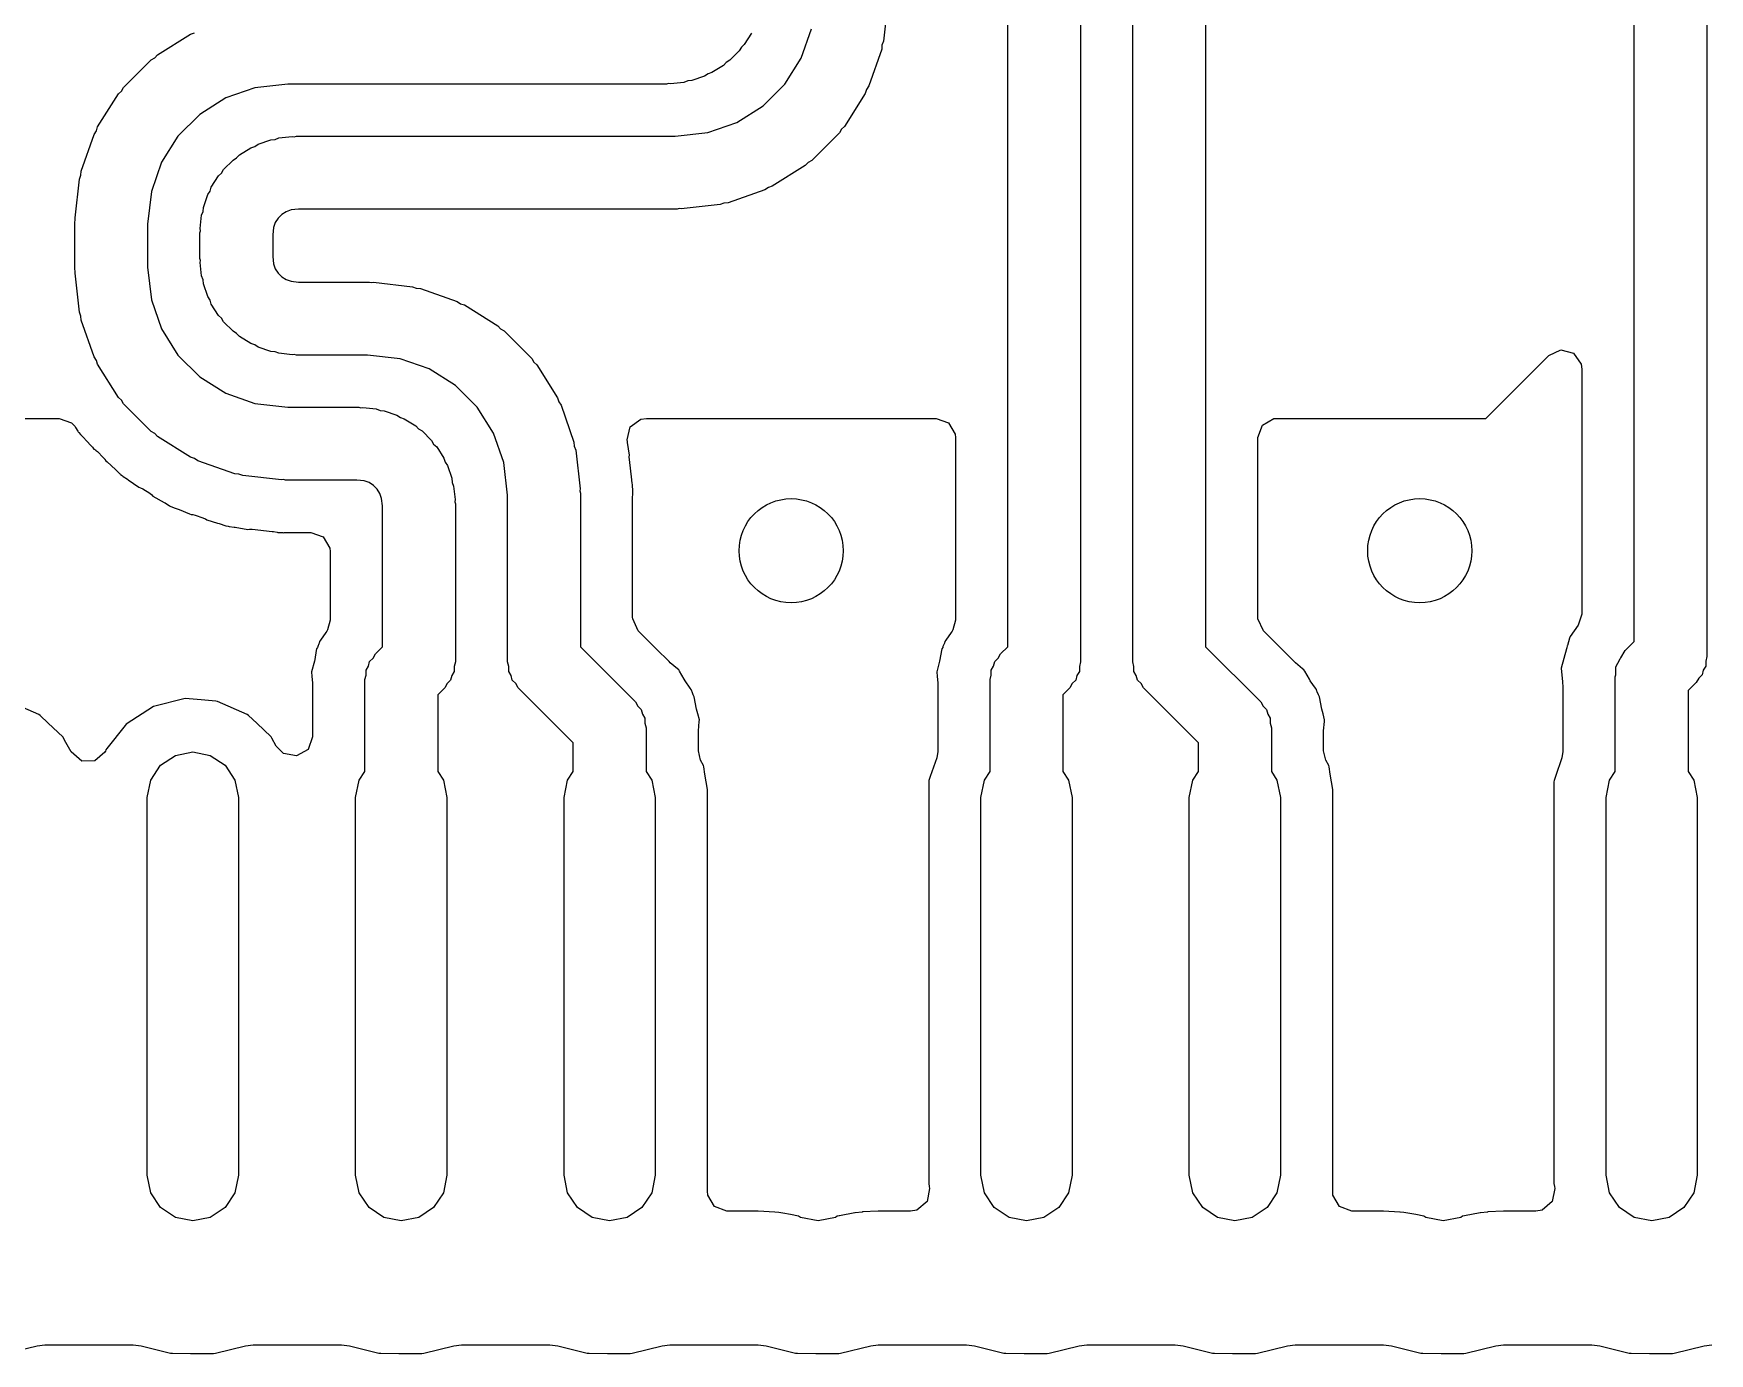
# Model space of a CAD drawing. Extents: x 2.37 to 5.13, y -5.38 to -2.62.
# Drawn here: x 4.6405 to 4.8938, y -3.9413 to -3.7418 of the extents above; entities that cross this region are included whole.
import ezdxf

# ---------------------------------------------------------------- set-up
doc = ezdxf.new("R2010")
doc.units = 0
doc.header["$MEASUREMENT"] = 0
doc.layers.add('BLACK', color=7, linetype='CONTINUOUS')

msp = doc.modelspace()

# ---------------------------------------------------------------- linework, layer by layer
at = {"layer": 'BLACK', "linetype": 'CONTINUOUS'}
for p, q in [((4.8934, -3.24125), (4.8934, -3.836)), ((4.88238, -3.83371), (4.88238, -3.24354)), ((4.78772, -3.83453), (4.78772, -3.50149)), ((4.79874, -3.5018), (4.79874, -3.83681)), ((4.80661, -3.83681), (4.80661, -3.50286)), ((4.81764, -3.5035), (4.81764, -3.83453)), ((4.76961, -3.73713), (4.76895, -3.743)), ((4.65923, -3.74506), (4.66423, -3.74192)), ((4.66423, -3.74192), (4.66483, -3.74174)), ((4.74901, -3.74177), (4.74792, -3.74349)), ((4.75653, -3.74555), (4.75807, -3.74115)), ((4.76895, -3.743), (4.76872, -3.74358)), ((4.6541, -3.75), (4.65827, -3.74583)), ((4.65827, -3.74583), (4.65881, -3.74552)), ((4.65881, -3.74552), (4.65923, -3.74506)), ((4.74572, -3.74589), (4.74518, -3.74621)), ((4.74715, -3.74446), (4.74572, -3.74589)), ((4.74747, -3.74392), (4.74715, -3.74446)), ((4.74792, -3.74349), (4.74747, -3.74392)), ((4.75405, -3.74949), (4.75653, -3.74555)), ((4.76868, -3.7442), (4.76673, -3.74977)), ((4.76872, -3.74358), (4.76868, -3.7442)), ((4.74192, -3.74828), (4.74, -3.74895)), ((4.74244, -3.74793), (4.74192, -3.74828)), ((4.74303, -3.74774), (4.74244, -3.74793)), ((4.74475, -3.74666), (4.74303, -3.74774)), ((4.74518, -3.74621), (4.74475, -3.74666)), ((4.65019, -3.75596), (4.65333, -3.75097)), ((4.65333, -3.75097), (4.65378, -3.75054)), ((4.65378, -3.75054), (4.6541, -3.75)), ((4.67397, -3.75004), (4.66957, -3.75158)), ((4.67891, -3.74949), (4.67397, -3.75004)), ((4.73616, -3.74949), (4.67891, -3.74949)), ((4.73647, -3.74941), (4.73616, -3.74949)), ((4.73678, -3.74945), (4.73647, -3.74941)), ((4.7388, -3.74923), (4.73678, -3.74945)), ((4.73938, -3.749), (4.7388, -3.74923)), ((4.74, -3.74895), (4.73938, -3.749)), ((4.75075, -3.75279), (4.75405, -3.74949)), ((4.76619, -3.75089), (4.76305, -3.75588)), ((4.76638, -3.75029), (4.76619, -3.75089)), ((4.76673, -3.74977), (4.76638, -3.75029)), ((4.66957, -3.75158), (4.66562, -3.75406)), ((4.74681, -3.75527), (4.75075, -3.75279)), ((4.65, -3.75656), (4.65019, -3.75596)), ((4.66562, -3.75406), (4.66233, -3.75736)), ((4.74241, -3.75681), (4.74681, -3.75527)), ((4.76305, -3.75588), (4.76259, -3.75631)), ((4.6477, -3.76265), (4.64965, -3.75708)), ((4.64965, -3.75708), (4.65, -3.75656)), ((4.66233, -3.75736), (4.65985, -3.7613)), ((4.67394, -3.75892), (4.67446, -3.75857)), ((4.67446, -3.75857), (4.67638, -3.7579)), ((4.67638, -3.7579), (4.677, -3.75785)), ((4.677, -3.75785), (4.67758, -3.75762)), ((4.67758, -3.75762), (4.6796, -3.7574)), ((4.6796, -3.7574), (4.67991, -3.75744)), ((4.67991, -3.75744), (4.68022, -3.75736)), ((4.68022, -3.75736), (4.73747, -3.75736)), ((4.73747, -3.75736), (4.74241, -3.75681)), ((4.76228, -3.75685), (4.75811, -3.76102)), ((4.76259, -3.75631), (4.76228, -3.75685)), ((4.66922, -3.76239), (4.67066, -3.76096)), ((4.67066, -3.76096), (4.6712, -3.76064)), ((4.6712, -3.76064), (4.67163, -3.76019)), ((4.67163, -3.76019), (4.67335, -3.75911)), ((4.67335, -3.75911), (4.67394, -3.75892)), ((4.75811, -3.76102), (4.75757, -3.76133)), ((4.64743, -3.76385), (4.64765, -3.76327)), ((4.64765, -3.76327), (4.6477, -3.76265)), ((4.65985, -3.7613), (4.65831, -3.7657)), ((4.66737, -3.76508), (4.66845, -3.76336)), ((4.66845, -3.76336), (4.66891, -3.76293)), ((4.66891, -3.76293), (4.66922, -3.76239)), ((4.75714, -3.76179), (4.75215, -3.76493)), ((4.75757, -3.76133), (4.75714, -3.76179)), ((4.64677, -3.76972), (4.64743, -3.76385)), ((4.65831, -3.7657), (4.65775, -3.77064)), ((4.66617, -3.76811), (4.66684, -3.76619)), ((4.66684, -3.76619), (4.66719, -3.76568)), ((4.66719, -3.76568), (4.66737, -3.76508)), ((4.75103, -3.76547), (4.74546, -3.76742)), ((4.75155, -3.76511), (4.75103, -3.76547)), ((4.75215, -3.76493), (4.75155, -3.76511)), ((4.66589, -3.76931), (4.66612, -3.76873)), ((4.66612, -3.76873), (4.66617, -3.76811)), ((4.67868, -3.76877), (4.67802, -3.76919)), ((4.67943, -3.76851), (4.67868, -3.76877)), ((4.68053, -3.76839), (4.67943, -3.76851)), ((4.73778, -3.76839), (4.68053, -3.76839)), ((4.73808, -3.7683), (4.73778, -3.76839)), ((4.7384, -3.76835), (4.73808, -3.7683)), ((4.74426, -3.76769), (4.7384, -3.76835)), ((4.74484, -3.76746), (4.74426, -3.76769)), ((4.74546, -3.76742), (4.74484, -3.76746)), ((4.64673, -3.77033), (4.64681, -3.77003)), ((4.64673, -3.77746), (4.64673, -3.77033)), ((4.64681, -3.77003), (4.64677, -3.76972)), ((4.65775, -3.77064), (4.65775, -3.77715)), ((4.66566, -3.77133), (4.66589, -3.76931)), ((4.66571, -3.77164), (4.66566, -3.77133)), ((4.67678, -3.77116), (4.67665, -3.77226)), ((4.67704, -3.77042), (4.67678, -3.77116)), ((4.67746, -3.76975), (4.67704, -3.77042)), ((4.67802, -3.76919), (4.67746, -3.76975)), ((4.66563, -3.77195), (4.66571, -3.77164)), ((4.66563, -3.77585), (4.66563, -3.77195)), ((4.67665, -3.77226), (4.67665, -3.77554)), ((4.66571, -3.77615), (4.66563, -3.77585)), ((4.66566, -3.77646), (4.66571, -3.77615)), ((4.67665, -3.77554), (4.67678, -3.77663)), ((4.64681, -3.77777), (4.64673, -3.77746)), ((4.64677, -3.77808), (4.64681, -3.77777)), ((4.64743, -3.78394), (4.64677, -3.77808)), ((4.65775, -3.77715), (4.65831, -3.78209)), ((4.66589, -3.77848), (4.66566, -3.77646)), ((4.66612, -3.77906), (4.66589, -3.77848)), ((4.67678, -3.77663), (4.67704, -3.77738)), ((4.67704, -3.77738), (4.67746, -3.77805)), ((4.67746, -3.77805), (4.67802, -3.7786)), ((4.67802, -3.7786), (4.67868, -3.77903)), ((4.66617, -3.77969), (4.66612, -3.77906)), ((4.66684, -3.7816), (4.66617, -3.77969)), ((4.67868, -3.77903), (4.67943, -3.77929)), ((4.67943, -3.77929), (4.68053, -3.77941)), ((4.68053, -3.77941), (4.69128, -3.77941)), ((4.69128, -3.77941), (4.69159, -3.77949)), ((4.69159, -3.77949), (4.6919, -3.77944)), ((4.6919, -3.77944), (4.69776, -3.7801)), ((4.69776, -3.7801), (4.69834, -3.78033)), ((4.69834, -3.78033), (4.69897, -3.78038)), ((4.69897, -3.78038), (4.70454, -3.78233)), ((4.64765, -3.78453), (4.64743, -3.78394)), ((4.65831, -3.78209), (4.65985, -3.78649)), ((4.66719, -3.78212), (4.66684, -3.7816)), ((4.66737, -3.78272), (4.66719, -3.78212)), ((4.66845, -3.78444), (4.66737, -3.78272)), ((4.70454, -3.78233), (4.70505, -3.78268)), ((4.70505, -3.78268), (4.70565, -3.78286)), ((4.70565, -3.78286), (4.71065, -3.786)), ((4.6477, -3.78515), (4.64765, -3.78453)), ((4.64965, -3.79072), (4.6477, -3.78515)), ((4.65985, -3.78649), (4.66233, -3.79044)), ((4.66891, -3.78486), (4.66845, -3.78444)), ((4.66922, -3.7854), (4.66891, -3.78486)), ((4.67066, -3.78684), (4.66922, -3.7854)), ((4.71065, -3.786), (4.71107, -3.78646)), ((4.71107, -3.78646), (4.71161, -3.78677)), ((4.6712, -3.78715), (4.67066, -3.78684)), ((4.67163, -3.78761), (4.6712, -3.78715)), ((4.67335, -3.78869), (4.67163, -3.78761)), ((4.67394, -3.78887), (4.67335, -3.78869)), ((4.67446, -3.78922), (4.67394, -3.78887)), ((4.71161, -3.78677), (4.71579, -3.79095)), ((4.65, -3.79123), (4.64965, -3.79072)), ((4.65019, -3.79183), (4.65, -3.79123)), ((4.66233, -3.79044), (4.66562, -3.79373)), ((4.67638, -3.7899), (4.67446, -3.78922)), ((4.677, -3.78994), (4.67638, -3.7899)), ((4.67758, -3.79017), (4.677, -3.78994)), ((4.6796, -3.7904), (4.67758, -3.79017)), ((4.67991, -3.79035), (4.6796, -3.7904)), ((4.68022, -3.79043), (4.67991, -3.79035)), ((4.69097, -3.79043), (4.68022, -3.79043)), ((4.69591, -3.79099), (4.69097, -3.79043)), ((4.70031, -3.79253), (4.69591, -3.79099)), ((4.71579, -3.79095), (4.7161, -3.79149)), ((4.7161, -3.79149), (4.71655, -3.79191)), ((4.86, -3.8), (4.86951, -3.79049)), ((4.86951, -3.79049), (4.87132, -3.78965)), ((4.87132, -3.78965), (4.87324, -3.79016)), ((4.87324, -3.79016), (4.87439, -3.79179)), ((4.65333, -3.79683), (4.65019, -3.79183)), ((4.66562, -3.79373), (4.66957, -3.79621)), ((4.70426, -3.79501), (4.70031, -3.79253)), ((4.71655, -3.79191), (4.71969, -3.79691)), ((4.87439, -3.79179), (4.87449, -3.79255)), ((4.87449, -3.79255), (4.87449, -3.82959)), ((4.66957, -3.79621), (4.67397, -3.79775)), ((4.70755, -3.7983), (4.70426, -3.79501)), ((4.65378, -3.79725), (4.65333, -3.79683)), ((4.6541, -3.79779), (4.65378, -3.79725)), ((4.65827, -3.80197), (4.6541, -3.79779)), ((4.67397, -3.79775), (4.67891, -3.79831)), ((4.67891, -3.79831), (4.68966, -3.79831)), ((4.68966, -3.79831), (4.68997, -3.79839)), ((4.68997, -3.79839), (4.69028, -3.79834)), ((4.69028, -3.79834), (4.6923, -3.79857)), ((4.6923, -3.79857), (4.69288, -3.7988)), ((4.69288, -3.7988), (4.6935, -3.79884)), ((4.6935, -3.79884), (4.69542, -3.79952)), ((4.71003, -3.80225), (4.70755, -3.7983)), ((4.71969, -3.79691), (4.71988, -3.79751)), ((4.71988, -3.79751), (4.72023, -3.79802)), ((4.72023, -3.79802), (4.72218, -3.80359)), ((4.60623, -3.8), (4.64439, -3.8)), ((4.64439, -3.8), (4.64626, -3.80068)), ((4.64626, -3.80068), (4.64677, -3.80124)), ((4.64677, -3.80124), (4.64678, -3.80125)), ((4.64678, -3.80125), (4.64686, -3.80137)), ((4.64686, -3.80137), (4.6472, -3.80191)), ((4.69542, -3.79952), (4.69594, -3.79987)), ((4.69594, -3.79987), (4.69653, -3.80005)), ((4.69653, -3.80005), (4.69826, -3.80113)), ((4.69826, -3.80113), (4.69868, -3.80159)), ((4.69868, -3.80159), (4.69922, -3.8019)), ((4.73022, -3.80324), (4.73069, -3.8013)), ((4.73069, -3.8013), (4.73229, -3.80012)), ((4.73229, -3.80012), (4.73312, -3.8)), ((4.73312, -3.8), (4.77691, -3.8)), ((4.77691, -3.8), (4.77878, -3.80068)), ((4.77878, -3.80068), (4.77978, -3.80241)), ((4.82553, -3.80291), (4.82621, -3.80104)), ((4.82621, -3.80104), (4.82794, -3.80004)), ((4.82794, -3.80004), (4.82844, -3.8)), ((4.82844, -3.8), (4.86, -3.8)), ((4.6472, -3.80191), (4.6472, -3.80191)), ((4.6472, -3.80191), (4.64727, -3.80202)), ((4.64727, -3.80202), (4.64735, -3.80211)), ((4.64735, -3.80211), (4.64735, -3.80211)), ((4.64735, -3.80211), (4.64737, -3.80213)), ((4.64737, -3.80213), (4.6476, -3.80242)), ((4.6476, -3.80242), (4.64768, -3.80255)), ((4.64768, -3.80255), (4.64823, -3.80309)), ((4.64823, -3.80309), (4.64833, -3.80319)), ((4.64833, -3.80319), (4.64939, -3.80437)), ((4.65881, -3.80228), (4.65827, -3.80197)), ((4.65923, -3.80274), (4.65881, -3.80228)), ((4.66423, -3.80588), (4.65923, -3.80274)), ((4.69922, -3.8019), (4.70066, -3.80334)), ((4.70066, -3.80334), (4.70097, -3.80388)), ((4.70097, -3.80388), (4.70143, -3.8043)), ((4.71157, -3.80665), (4.71003, -3.80225)), ((4.72218, -3.80359), (4.72223, -3.80421)), ((4.72223, -3.80421), (4.72245, -3.8048)), ((4.73025, -3.80351), (4.73022, -3.80324)), ((4.73027, -3.80365), (4.73025, -3.80351)), ((4.73059, -3.80558), (4.73027, -3.80365)), ((4.77978, -3.80241), (4.77982, -3.80291)), ((4.77982, -3.80291), (4.77982, -3.83049)), ((4.82553, -3.83005), (4.82553, -3.80291)), ((4.64939, -3.80437), (4.64964, -3.80464)), ((4.64964, -3.80464), (4.64986, -3.80476)), ((4.64986, -3.80476), (4.64989, -3.80478)), ((4.64989, -3.80478), (4.65016, -3.80502)), ((4.65016, -3.80502), (4.65104, -3.8059)), ((4.65104, -3.8059), (4.65128, -3.80618)), ((4.65128, -3.80618), (4.6513, -3.8062)), ((4.6513, -3.8062), (4.65142, -3.80642)), ((4.65142, -3.80642), (4.65161, -3.80659)), ((4.65161, -3.80659), (4.65161, -3.80659)), ((4.65161, -3.80659), (4.65287, -3.80774)), ((4.66483, -3.80606), (4.66423, -3.80588)), ((4.66534, -3.80641), (4.66483, -3.80606)), ((4.67091, -3.80836), (4.66534, -3.80641)), ((4.70143, -3.8043), (4.70251, -3.80602)), ((4.70251, -3.80602), (4.70269, -3.80662)), ((4.70269, -3.80662), (4.70304, -3.80714)), ((4.71213, -3.81159), (4.71157, -3.80665)), ((4.72245, -3.8048), (4.72311, -3.81066)), ((4.73054, -3.80583), (4.73059, -3.80558)), ((4.73054, -3.80586), (4.73054, -3.80583)), ((4.73056, -3.80622), (4.73054, -3.80586)), ((4.7309, -3.80927), (4.73056, -3.80622)), ((4.65287, -3.80774), (4.65298, -3.80784)), ((4.65298, -3.80784), (4.65352, -3.80838)), ((4.65352, -3.80838), (4.65362, -3.80845)), ((4.65362, -3.80845), (4.65362, -3.80845)), ((4.65362, -3.80845), (4.65364, -3.80847)), ((4.65364, -3.80847), (4.65393, -3.80869)), ((4.65393, -3.80869), (4.65404, -3.8088)), ((4.65404, -3.8088), (4.65469, -3.8092)), ((4.65469, -3.8092), (4.65481, -3.80928)), ((4.65481, -3.80928), (4.65641, -3.81041)), ((4.67154, -3.80841), (4.67091, -3.80836)), ((4.67212, -3.80864), (4.67154, -3.80841)), ((4.67798, -3.8093), (4.67212, -3.80864)), ((4.67829, -3.80925), (4.67798, -3.8093)), ((4.6786, -3.80933), (4.67829, -3.80925)), ((4.68936, -3.80933), (4.6786, -3.80933)), ((4.69045, -3.80945), (4.68936, -3.80933)), ((4.70304, -3.80714), (4.70372, -3.80905)), ((4.70372, -3.80905), (4.70376, -3.80968)), ((4.73093, -3.80945), (4.7309, -3.80927)), ((4.65641, -3.81041), (4.65666, -3.81047)), ((4.65666, -3.81047), (4.65668, -3.81048)), ((4.65668, -3.81048), (4.657, -3.81066)), ((4.657, -3.81066), (4.65806, -3.81132)), ((4.65806, -3.81132), (4.65836, -3.81153)), ((4.65836, -3.81153), (4.65838, -3.81155)), ((4.65838, -3.81155), (4.65854, -3.81174)), ((4.65854, -3.81174), (4.66025, -3.8127)), ((4.6912, -3.80971), (4.69045, -3.80945)), ((4.69186, -3.81014), (4.6912, -3.80971)), ((4.69242, -3.81069), (4.69186, -3.81014)), ((4.69284, -3.81136), (4.69242, -3.81069)), ((4.6931, -3.81211), (4.69284, -3.81136)), ((4.70376, -3.80968), (4.70399, -3.81026)), ((4.70399, -3.81026), (4.70422, -3.81228)), ((4.71213, -3.83681), (4.71213, -3.81159)), ((4.72311, -3.81066), (4.72307, -3.81097)), ((4.72307, -3.81097), (4.72315, -3.81128)), ((4.72315, -3.81128), (4.72315, -3.83453)), ((4.73097, -3.80967), (4.73093, -3.80945)), ((4.73104, -3.81011), (4.73097, -3.80967)), ((4.73104, -3.81036), (4.73104, -3.81011)), ((4.73106, -3.81069), (4.73104, -3.81036)), ((4.73104, -3.81179), (4.73105, -3.81161)), ((4.73104, -3.83005), (4.73104, -3.81179)), ((4.73105, -3.81161), (4.73108, -3.81107)), ((4.73109, -3.81094), (4.73106, -3.81069)), ((4.73108, -3.81107), (4.73109, -3.81094)), ((4.73108, -3.81107), (4.73108, -3.81107)), ((4.66025, -3.8127), (4.66038, -3.81278)), ((4.66038, -3.81278), (4.66092, -3.81312)), ((4.66092, -3.81312), (4.66092, -3.81312)), ((4.66092, -3.81312), (4.66102, -3.81318)), ((4.66102, -3.81318), (4.66117, -3.81324)), ((4.66117, -3.81324), (4.66149, -3.8134)), ((4.66149, -3.8134), (4.66152, -3.81341)), ((4.66152, -3.81341), (4.66152, -3.81341)), ((4.66152, -3.81341), (4.66163, -3.81347)), ((4.66163, -3.81347), (4.66175, -3.81352)), ((4.66175, -3.81352), (4.66175, -3.81352)), ((4.66175, -3.81352), (4.66235, -3.81373)), ((4.66235, -3.81373), (4.66249, -3.81378)), ((4.66249, -3.81378), (4.66406, -3.81442)), ((4.69323, -3.8132), (4.6931, -3.81211)), ((4.69323, -3.83453), (4.69323, -3.8132)), ((4.70422, -3.81228), (4.70417, -3.81259)), ((4.70417, -3.81259), (4.70425, -3.81289)), ((4.70425, -3.81289), (4.70425, -3.83681)), ((4.66406, -3.81442), (4.6643, -3.81452)), ((4.6643, -3.81452), (4.66456, -3.81453)), ((4.66456, -3.81453), (4.66458, -3.81453)), ((4.66458, -3.81453), (4.66493, -3.81463)), ((4.66493, -3.81463), (4.66611, -3.81504)), ((4.66611, -3.81504), (4.66645, -3.81518)), ((4.66645, -3.81518), (4.66647, -3.8152)), ((4.66647, -3.8152), (4.66668, -3.81535)), ((4.66668, -3.81535), (4.66829, -3.81582)), ((4.66829, -3.81582), (4.66855, -3.8159)), ((4.66855, -3.8159), (4.66869, -3.81595)), ((4.66869, -3.81595), (4.66941, -3.8162)), ((4.66941, -3.8162), (4.66957, -3.81622)), ((4.66957, -3.81622), (4.66992, -3.8163)), ((4.66992, -3.8163), (4.67007, -3.81635)), ((4.67007, -3.81635), (4.67083, -3.81643)), ((4.67083, -3.81643), (4.67097, -3.81645)), ((4.67097, -3.81645), (4.6729, -3.81677)), ((4.6729, -3.81677), (4.67315, -3.81672)), ((4.67315, -3.81672), (4.67318, -3.81672)), ((4.67318, -3.81672), (4.67354, -3.81674)), ((4.67354, -3.81674), (4.67659, -3.81708)), ((4.67659, -3.81708), (4.67677, -3.81711)), ((4.67677, -3.81711), (4.6773, -3.8172)), ((4.6773, -3.8172), (4.6773, -3.8172)), ((4.6773, -3.8172), (4.67743, -3.81722)), ((4.67743, -3.81722), (4.67768, -3.81722)), ((4.67768, -3.81722), (4.67801, -3.81724)), ((4.67801, -3.81724), (4.67814, -3.81726)), ((4.67814, -3.81726), (4.67814, -3.81726)), ((4.67814, -3.81726), (4.67826, -3.81727)), ((4.67826, -3.81727), (4.67839, -3.81726)), ((4.67839, -3.81726), (4.67893, -3.81723)), ((4.67839, -3.81726), (4.67839, -3.81726)), ((4.67893, -3.81723), (4.67911, -3.81722)), ((4.67911, -3.81722), (4.68242, -3.81722)), ((4.68242, -3.81722), (4.68429, -3.81791)), ((4.68429, -3.81791), (4.68529, -3.81963)), ((4.68529, -3.81963), (4.68533, -3.82014)), ((4.68533, -3.82014), (4.68533, -3.83049)), ((4.87449, -3.82959), (4.87396, -3.83126)), ((4.68494, -3.83194), (4.68482, -3.83216)), ((4.68533, -3.83049), (4.68494, -3.83194)), ((4.73105, -3.83031), (4.73104, -3.83005)), ((4.7319, -3.83211), (4.73105, -3.83031)), ((4.73461, -3.83482), (4.7319, -3.83211)), ((4.77943, -3.83194), (4.77931, -3.83216)), ((4.77982, -3.83049), (4.77943, -3.83194)), ((4.82554, -3.83031), (4.82553, -3.83005)), ((4.82638, -3.83211), (4.82554, -3.83031)), ((4.82909, -3.83482), (4.82638, -3.83211)), ((4.87396, -3.83126), (4.87275, -3.83298)), ((4.68341, -3.8346), (4.68328, -3.83482)), ((4.68345, -3.83449), (4.68341, -3.8346)), ((4.68362, -3.83408), (4.68345, -3.83449)), ((4.68367, -3.83397), (4.68362, -3.83408)), ((4.68374, -3.83372), (4.68367, -3.83397)), ((4.68388, -3.83352), (4.68374, -3.83372)), ((4.68468, -3.83237), (4.68388, -3.83352)), ((4.68388, -3.83352), (4.68388, -3.83352)), ((4.68482, -3.83216), (4.68468, -3.83237)), ((4.69218, -3.83558), (4.69323, -3.83453)), ((4.72315, -3.83453), (4.73147, -3.84285)), ((4.7779, -3.8346), (4.77777, -3.83482)), ((4.77794, -3.83449), (4.7779, -3.8346)), ((4.77811, -3.83408), (4.77794, -3.83449)), ((4.77816, -3.83397), (4.77811, -3.83408)), ((4.77823, -3.83372), (4.77816, -3.83397)), ((4.77837, -3.83352), (4.77823, -3.83372)), ((4.77917, -3.83237), (4.77837, -3.83352)), ((4.77837, -3.83352), (4.77837, -3.83352)), ((4.77931, -3.83216), (4.77917, -3.83237)), ((4.78666, -3.83558), (4.78772, -3.83453)), ((4.81764, -3.83453), (4.82596, -3.84285)), ((4.87221, -3.83465), (4.8722, -3.83468)), ((4.87226, -3.83439), (4.87221, -3.83465)), ((4.8723, -3.83433), (4.87226, -3.83439)), ((4.87231, -3.83431), (4.8723, -3.83431)), ((4.8723, -3.83431), (4.8723, -3.83433)), ((4.87261, -3.83319), (4.87231, -3.83431)), ((4.87275, -3.83298), (4.87261, -3.83319)), ((4.87275, -3.83298), (4.87275, -3.83298)), ((4.88105, -3.83505), (4.88238, -3.83371)), ((4.68294, -3.8367), (4.68251, -3.83829)), ((4.683, -3.83645), (4.68294, -3.8367)), ((4.68324, -3.83507), (4.683, -3.83645)), ((4.68328, -3.83482), (4.68324, -3.83507)), ((4.69111, -3.83742), (4.6913, -3.83672)), ((4.6913, -3.83672), (4.69181, -3.83621)), ((4.69181, -3.83621), (4.69218, -3.83558)), ((4.70425, -3.83681), (4.70406, -3.83751)), ((4.71231, -3.83751), (4.71213, -3.83681)), ((4.73655, -3.83676), (4.73461, -3.83482)), ((4.73673, -3.83693), (4.73655, -3.83676)), ((4.7378, -3.83783), (4.73673, -3.83693)), ((4.77743, -3.8367), (4.777, -3.83829)), ((4.77748, -3.83645), (4.77743, -3.8367)), ((4.77773, -3.83507), (4.77748, -3.83645)), ((4.77777, -3.83482), (4.77773, -3.83507)), ((4.7856, -3.83742), (4.78579, -3.83672)), ((4.78579, -3.83672), (4.7863, -3.83621)), ((4.7863, -3.83621), (4.78666, -3.83558)), ((4.79874, -3.83681), (4.79855, -3.83751)), ((4.8068, -3.83751), (4.80661, -3.83681)), ((4.83103, -3.83676), (4.82909, -3.83482)), ((4.83122, -3.83693), (4.83103, -3.83676)), ((4.83229, -3.83783), (4.83122, -3.83693)), ((4.87218, -3.8348), (4.87138, -3.83776)), ((4.8722, -3.83468), (4.87218, -3.8348)), ((4.87962, -3.83752), (4.88023, -3.83645)), ((4.88023, -3.83645), (4.88028, -3.83629)), ((4.88028, -3.83629), (4.88039, -3.83618)), ((4.88039, -3.83618), (4.88105, -3.83505)), ((4.8934, -3.836), (4.89321, -3.8367)), ((4.89321, -3.8367), (4.89321, -3.83742)), ((4.68251, -3.83829), (4.68257, -3.83898)), ((4.68257, -3.83898), (4.68266, -3.83994)), ((4.69056, -3.83948), (4.69075, -3.83878)), ((4.69056, -3.85337), (4.69056, -3.83948)), ((4.69075, -3.83805), (4.69111, -3.83742)), ((4.69075, -3.83878), (4.69075, -3.83805)), ((4.70351, -3.83957), (4.703, -3.84008)), ((4.7037, -3.83887), (4.70351, -3.83957)), ((4.70406, -3.83824), (4.7037, -3.83887)), ((4.70406, -3.83751), (4.70406, -3.83824)), ((4.71231, -3.83824), (4.71231, -3.83751)), ((4.71268, -3.83887), (4.71231, -3.83824)), ((4.71286, -3.83957), (4.71268, -3.83887)), ((4.71338, -3.84008), (4.71286, -3.83957)), ((4.738, -3.83799), (4.7378, -3.83783)), ((4.7378, -3.83783), (4.7378, -3.83783)), ((4.73813, -3.83821), (4.738, -3.83799)), ((4.73882, -3.83942), (4.73813, -3.83821)), ((4.73813, -3.83821), (4.73813, -3.83821)), ((4.73896, -3.83964), (4.73882, -3.83942)), ((4.73976, -3.84078), (4.73896, -3.83964)), ((4.777, -3.83829), (4.77706, -3.83898)), ((4.77706, -3.83898), (4.77715, -3.83994)), ((4.78505, -3.83948), (4.78524, -3.83878)), ((4.78505, -3.85337), (4.78505, -3.83948)), ((4.78524, -3.83805), (4.7856, -3.83742)), ((4.78524, -3.83878), (4.78524, -3.83805)), ((4.798, -3.83957), (4.79749, -3.84008)), ((4.79819, -3.83887), (4.798, -3.83957)), ((4.79855, -3.83824), (4.79819, -3.83887)), ((4.79855, -3.83751), (4.79855, -3.83824)), ((4.8068, -3.83824), (4.8068, -3.83751)), ((4.80716, -3.83887), (4.8068, -3.83824)), ((4.80735, -3.83957), (4.80716, -3.83887)), ((4.80787, -3.84008), (4.80735, -3.83957)), ((4.83249, -3.83799), (4.83229, -3.83783)), ((4.83229, -3.83783), (4.83229, -3.83783)), ((4.83261, -3.83821), (4.83249, -3.83799)), ((4.83331, -3.83942), (4.83261, -3.83821)), ((4.83261, -3.83821), (4.83261, -3.83821)), ((4.83345, -3.83964), (4.83331, -3.83942)), ((4.83425, -3.84078), (4.83345, -3.83964)), ((4.87138, -3.83776), (4.87157, -3.83983)), ((4.87954, -3.83905), (4.87962, -3.83875)), ((4.87954, -3.85337), (4.87954, -3.83905)), ((4.87962, -3.83875), (4.87962, -3.83752)), ((4.89215, -3.83927), (4.89179, -3.8399)), ((4.89266, -3.83875), (4.89215, -3.83927)), ((4.89285, -3.83805), (4.89266, -3.83875)), ((4.89321, -3.83742), (4.89285, -3.83805)), ((4.68266, -3.83994), (4.68267, -3.84019)), ((4.68267, -3.84019), (4.68267, -3.84814)), ((4.70264, -3.84071), (4.70159, -3.84176)), ((4.70159, -3.84176), (4.70159, -3.85337)), ((4.703, -3.84008), (4.70264, -3.84071)), ((4.71374, -3.84071), (4.71338, -3.84008)), ((4.72206, -3.84903), (4.71374, -3.84071)), ((4.73991, -3.84099), (4.73976, -3.84078)), ((4.73976, -3.84078), (4.73976, -3.84078)), ((4.73997, -3.84124), (4.73991, -3.84099)), ((4.74002, -3.84134), (4.73997, -3.84124)), ((4.74019, -3.84176), (4.74002, -3.84134)), ((4.74023, -3.84187), (4.74019, -3.84176)), ((4.74036, -3.84209), (4.74023, -3.84187)), ((4.74041, -3.84234), (4.74036, -3.84209)), ((4.77715, -3.83994), (4.77716, -3.84019)), ((4.77716, -3.84019), (4.77716, -3.85034)), ((4.79713, -3.84071), (4.79607, -3.84176)), ((4.79607, -3.84176), (4.79607, -3.85337)), ((4.79749, -3.84008), (4.79713, -3.84071)), ((4.80823, -3.84071), (4.80787, -3.84008)), ((4.81655, -3.84903), (4.80823, -3.84071)), ((4.8344, -3.84099), (4.83425, -3.84078)), ((4.83425, -3.84078), (4.83425, -3.84078)), ((4.83446, -3.84124), (4.8344, -3.84099)), ((4.83451, -3.84134), (4.83446, -3.84124)), ((4.83468, -3.84176), (4.83451, -3.84134)), ((4.83472, -3.84187), (4.83468, -3.84176)), ((4.83485, -3.84209), (4.83472, -3.84187)), ((4.83489, -3.84234), (4.83485, -3.84209)), ((4.87157, -3.83983), (4.87163, -3.84062)), ((4.87163, -3.84062), (4.87164, -3.84087)), ((4.87164, -3.84087), (4.87164, -3.85034)), ((4.89179, -3.8399), (4.89056, -3.84112)), ((4.89056, -3.84112), (4.89056, -3.85337)), ((4.64131, -3.84476), (4.63681, -3.84277)), ((4.64149, -3.84492), (4.64131, -3.84476)), ((4.65863, -3.84353), (4.65449, -3.8462)), ((4.6634, -3.84234), (4.65863, -3.84353)), ((4.66585, -3.84255), (4.6634, -3.84234)), ((4.66807, -3.84275), (4.66585, -3.84255)), ((4.66831, -3.84277), (4.66807, -3.84275)), ((4.66807, -3.84275), (4.66807, -3.84275)), ((4.67281, -3.84476), (4.66831, -3.84277)), ((4.67298, -3.84492), (4.67281, -3.84476)), ((4.73147, -3.84285), (4.73183, -3.84347)), ((4.73183, -3.84347), (4.73234, -3.84399)), ((4.73234, -3.84399), (4.73253, -3.84469)), ((4.73253, -3.84469), (4.73289, -3.84532)), ((4.74065, -3.84371), (4.74041, -3.84234)), ((4.7407, -3.84396), (4.74065, -3.84371)), ((4.74089, -3.84466), (4.7407, -3.84396)), ((4.74113, -3.84556), (4.74089, -3.84466)), ((4.82596, -3.84285), (4.82632, -3.84347)), ((4.82632, -3.84347), (4.82683, -3.84399)), ((4.82683, -3.84399), (4.82702, -3.84469)), ((4.82702, -3.84469), (4.82738, -3.84532)), ((4.83514, -3.84371), (4.83489, -3.84234)), ((4.83519, -3.84396), (4.83514, -3.84371)), ((4.83538, -3.84466), (4.83519, -3.84396)), ((4.83562, -3.84556), (4.83538, -3.84466)), ((4.64273, -3.84607), (4.64149, -3.84492)), ((4.64149, -3.84492), (4.64149, -3.84492)), ((4.64492, -3.8481), (4.64273, -3.84607)), ((4.65434, -3.84639), (4.65159, -3.84987)), ((4.65449, -3.8462), (4.65434, -3.84639)), ((4.67423, -3.84607), (4.67298, -3.84492)), ((4.67298, -3.84492), (4.67298, -3.84492)), ((4.67642, -3.8481), (4.67423, -3.84607)), ((4.73289, -3.84532), (4.73289, -3.84604)), ((4.73289, -3.84604), (4.73308, -3.84674)), ((4.73308, -3.84674), (4.73308, -3.85337)), ((4.74098, -3.84746), (4.74099, -3.8472)), ((4.74099, -3.8472), (4.74111, -3.84581)), ((4.74111, -3.84581), (4.74113, -3.84556)), ((4.74111, -3.84581), (4.74111, -3.84581)), ((4.82738, -3.84532), (4.82738, -3.84604)), ((4.82738, -3.84604), (4.82757, -3.84674)), ((4.82757, -3.84674), (4.82757, -3.85337)), ((4.83546, -3.84746), (4.83547, -3.8472)), ((4.83547, -3.8472), (4.8356, -3.84581)), ((4.8356, -3.84581), (4.83562, -3.84556)), ((4.8356, -3.84581), (4.8356, -3.84581)), ((4.6454, -3.84898), (4.64492, -3.8481)), ((4.64617, -3.85041), (4.6454, -3.84898)), ((4.67654, -3.84831), (4.67642, -3.8481)), ((4.67719, -3.84953), (4.67654, -3.84831)), ((4.67654, -3.84831), (4.67654, -3.84831)), ((4.6783, -3.85066), (4.67719, -3.84953)), ((4.68267, -3.84814), (4.68199, -3.85001)), ((4.72206, -3.85337), (4.72206, -3.84903)), ((4.74098, -3.85026), (4.74098, -3.84746)), ((4.81655, -3.85337), (4.81655, -3.84903)), ((4.83546, -3.85026), (4.83546, -3.84746)), ((4.6478, -3.85178), (4.64617, -3.85041)), ((4.64979, -3.85174), (4.6478, -3.85178)), ((4.65129, -3.85043), (4.64979, -3.85174)), ((4.65136, -3.85029), (4.65129, -3.85043)), ((4.65144, -3.85006), (4.65136, -3.85029)), ((4.65159, -3.84987), (4.65144, -3.85006)), ((4.65159, -3.84987), (4.65159, -3.84987)), ((4.65971, -3.85241), (4.66194, -3.85092)), ((4.66194, -3.85092), (4.66458, -3.85039)), ((4.66458, -3.85039), (4.66721, -3.85092)), ((4.66721, -3.85092), (4.66945, -3.85241)), ((4.68026, -3.85101), (4.6783, -3.85066)), ((4.68199, -3.85001), (4.68026, -3.85101)), ((4.74132, -3.85164), (4.74098, -3.85026)), ((4.74175, -3.85243), (4.74132, -3.85164)), ((4.77699, -3.8513), (4.77601, -3.85409)), ((4.77716, -3.85034), (4.77699, -3.8513)), ((4.83581, -3.85164), (4.83546, -3.85026)), ((4.83624, -3.85243), (4.83581, -3.85164)), ((4.87148, -3.8513), (4.8705, -3.85409)), ((4.87164, -3.85034), (4.87148, -3.8513)), ((4.65769, -3.85728), (4.65821, -3.85465)), ((4.65821, -3.85465), (4.65971, -3.85241)), ((4.66945, -3.85241), (4.67094, -3.85465)), ((4.67094, -3.85465), (4.67147, -3.85728)), ((4.68918, -3.85728), (4.68971, -3.85465)), ((4.68971, -3.85465), (4.69056, -3.85337)), ((4.70159, -3.85337), (4.70244, -3.85465)), ((4.70244, -3.85465), (4.70296, -3.85728)), ((4.72068, -3.85728), (4.7212, -3.85465)), ((4.7212, -3.85465), (4.72206, -3.85337)), ((4.73308, -3.85337), (4.73394, -3.85465)), ((4.73394, -3.85465), (4.73446, -3.85728)), ((4.74179, -3.85267), (4.74175, -3.85243)), ((4.74197, -3.85375), (4.74179, -3.85267)), ((4.74179, -3.85267), (4.74179, -3.85267)), ((4.74235, -3.85606), (4.74197, -3.85375)), ((4.7758, -3.85471), (4.77578, -3.85492)), ((4.77578, -3.85492), (4.77578, -3.9156)), ((4.77601, -3.85409), (4.7758, -3.85471)), ((4.78367, -3.85728), (4.7842, -3.85465)), ((4.7842, -3.85465), (4.78505, -3.85337)), ((4.79607, -3.85337), (4.79693, -3.85465)), ((4.79693, -3.85465), (4.79745, -3.85728)), ((4.81517, -3.85728), (4.81569, -3.85465)), ((4.81569, -3.85465), (4.81655, -3.85337)), ((4.82757, -3.85337), (4.82842, -3.85465)), ((4.82842, -3.85465), (4.82895, -3.85728)), ((4.83628, -3.85267), (4.83624, -3.85243)), ((4.83646, -3.85375), (4.83628, -3.85267)), ((4.83628, -3.85267), (4.83628, -3.85267)), ((4.83684, -3.85606), (4.83646, -3.85375)), ((4.87029, -3.85471), (4.87027, -3.85492)), ((4.87027, -3.85492), (4.87027, -3.9156)), ((4.8705, -3.85409), (4.87029, -3.85471)), ((4.87816, -3.85728), (4.87869, -3.85465)), ((4.87869, -3.85465), (4.87954, -3.85337)), ((4.89056, -3.85337), (4.89142, -3.85465)), ((4.89142, -3.85465), (4.89194, -3.85728)), ((4.65769, -3.91437), (4.65769, -3.85728)), ((4.67147, -3.85728), (4.67147, -3.91437)), ((4.68918, -3.91437), (4.68918, -3.85728)), ((4.70296, -3.85728), (4.70296, -3.91437)), ((4.72068, -3.91437), (4.72068, -3.85728)), ((4.73446, -3.85728), (4.73446, -3.91437)), ((4.74235, -3.91673), (4.74235, -3.85606)), ((4.78367, -3.91437), (4.78367, -3.85728)), ((4.79745, -3.85728), (4.79745, -3.91437)), ((4.81517, -3.91437), (4.81517, -3.85728)), ((4.82895, -3.85728), (4.82895, -3.91437)), ((4.83684, -3.91673), (4.83684, -3.85606)), ((4.87816, -3.91437), (4.87816, -3.85728)), ((4.89194, -3.85728), (4.89194, -3.91437)), ((4.65821, -3.91701), (4.65769, -3.91437)), ((4.67147, -3.91437), (4.67094, -3.91701)), ((4.68971, -3.91701), (4.68918, -3.91437)), ((4.70296, -3.91437), (4.70244, -3.91701)), ((4.7212, -3.91701), (4.72068, -3.91437)), ((4.73446, -3.91437), (4.73394, -3.91701)), ((4.77578, -3.9156), (4.77585, -3.91605)), ((4.7842, -3.91701), (4.78367, -3.91437)), ((4.79745, -3.91437), (4.79693, -3.91701)), ((4.81569, -3.91701), (4.81517, -3.91437)), ((4.82895, -3.91437), (4.82842, -3.91701)), ((4.87027, -3.9156), (4.87034, -3.91605)), ((4.87869, -3.91701), (4.87816, -3.91437)), ((4.89194, -3.91437), (4.89142, -3.91701)), ((4.65971, -3.91924), (4.65821, -3.91701)), ((4.67094, -3.91701), (4.66945, -3.91924)), ((4.6912, -3.91924), (4.68971, -3.91701)), ((4.70244, -3.91701), (4.70095, -3.91924)), ((4.7227, -3.91924), (4.7212, -3.91701)), ((4.73394, -3.91701), (4.73244, -3.91924)), ((4.74235, -3.91676), (4.74235, -3.91673)), ((4.74239, -3.91738), (4.74235, -3.91676)), ((4.74339, -3.9191), (4.74239, -3.91738)), ((4.77591, -3.91639), (4.77555, -3.91835)), ((4.77585, -3.91605), (4.77591, -3.91639)), ((4.78569, -3.91924), (4.7842, -3.91701)), ((4.79693, -3.91701), (4.79543, -3.91924)), ((4.81719, -3.91924), (4.81569, -3.91701)), ((4.82842, -3.91701), (4.82693, -3.91924)), ((4.83684, -3.91676), (4.83684, -3.91673)), ((4.83688, -3.91738), (4.83684, -3.91676)), ((4.83788, -3.9191), (4.83688, -3.91738)), ((4.8704, -3.91639), (4.87003, -3.91835)), ((4.87034, -3.91605), (4.8704, -3.91639)), ((4.88018, -3.91924), (4.87869, -3.91701)), ((4.89142, -3.91701), (4.88992, -3.91924)), ((4.66194, -3.92074), (4.65971, -3.91924)), ((4.66458, -3.92126), (4.66194, -3.92074)), ((4.66721, -3.92074), (4.66458, -3.92126)), ((4.66945, -3.91924), (4.66721, -3.92074)), ((4.69344, -3.92074), (4.6912, -3.91924)), ((4.69607, -3.92126), (4.69344, -3.92074)), ((4.69871, -3.92074), (4.69607, -3.92126)), ((4.70095, -3.91924), (4.69871, -3.92074)), ((4.72493, -3.92074), (4.7227, -3.91924)), ((4.72757, -3.92126), (4.72493, -3.92074)), ((4.73021, -3.92074), (4.72757, -3.92126)), ((4.73244, -3.91924), (4.73021, -3.92074)), ((4.74526, -3.91978), (4.74339, -3.9191)), ((4.75003, -3.91978), (4.74526, -3.91978)), ((4.75251, -3.91994), (4.75003, -3.91978)), ((4.75255, -3.91994), (4.75251, -3.91994)), ((4.75312, -3.92001), (4.75255, -3.91994)), ((4.75255, -3.91994), (4.75255, -3.91994)), ((4.75372, -3.92009), (4.75312, -3.92001)), ((4.75491, -3.92031), (4.75372, -3.92009)), ((4.75611, -3.92053), (4.75491, -3.92031)), ((4.75613, -3.92054), (4.75611, -3.92053)), ((4.75611, -3.92053), (4.75611, -3.92053)), ((4.75643, -3.92074), (4.75613, -3.92054)), ((4.75907, -3.92126), (4.75643, -3.92074)), ((4.7617, -3.92074), (4.75907, -3.92126)), ((4.76197, -3.92056), (4.7617, -3.92074)), ((4.76225, -3.92049), (4.76197, -3.92056)), ((4.7623, -3.92048), (4.76225, -3.92049)), ((4.76225, -3.92049), (4.76225, -3.92049)), ((4.76464, -3.92006), (4.7623, -3.92048)), ((4.76468, -3.92006), (4.76464, -3.92006)), ((4.76575, -3.91993), (4.76468, -3.92006)), ((4.76576, -3.91993), (4.76575, -3.91993)), ((4.7658, -3.91992), (4.76576, -3.91993)), ((4.76817, -3.91978), (4.7658, -3.91992)), ((4.77304, -3.91978), (4.76817, -3.91978)), ((4.77401, -3.91962), (4.77304, -3.91978)), ((4.77555, -3.91835), (4.77401, -3.91962)), ((4.78793, -3.92074), (4.78569, -3.91924)), ((4.79056, -3.92126), (4.78793, -3.92074)), ((4.7932, -3.92074), (4.79056, -3.92126)), ((4.79543, -3.91924), (4.7932, -3.92074)), ((4.81942, -3.92074), (4.81719, -3.91924)), ((4.82206, -3.92126), (4.81942, -3.92074)), ((4.82469, -3.92074), (4.82206, -3.92126)), ((4.82693, -3.91924), (4.82469, -3.92074)), ((4.83975, -3.91978), (4.83788, -3.9191)), ((4.84451, -3.91978), (4.83975, -3.91978)), ((4.847, -3.91994), (4.84451, -3.91978)), ((4.84704, -3.91994), (4.847, -3.91994)), ((4.84761, -3.92001), (4.84704, -3.91994)), ((4.84704, -3.91994), (4.84704, -3.91994)), ((4.8482, -3.92009), (4.84761, -3.92001)), ((4.8494, -3.92031), (4.8482, -3.92009)), ((4.8506, -3.92053), (4.8494, -3.92031)), ((4.85062, -3.92054), (4.8506, -3.92053)), ((4.8506, -3.92053), (4.8506, -3.92053)), ((4.85092, -3.92074), (4.85062, -3.92054)), ((4.85355, -3.92126), (4.85092, -3.92074)), ((4.85619, -3.92074), (4.85355, -3.92126)), ((4.85646, -3.92056), (4.85619, -3.92074)), ((4.85674, -3.92049), (4.85646, -3.92056)), ((4.85678, -3.92048), (4.85674, -3.92049)), ((4.85674, -3.92049), (4.85674, -3.92049)), ((4.85913, -3.92006), (4.85678, -3.92048)), ((4.85917, -3.92006), (4.85913, -3.92006)), ((4.86024, -3.91993), (4.85917, -3.92006)), ((4.86029, -3.91992), (4.86024, -3.91993)), ((4.86024, -3.91993), (4.86024, -3.91993)), ((4.86266, -3.91978), (4.86029, -3.91992)), ((4.86753, -3.91978), (4.86266, -3.91978)), ((4.8685, -3.91962), (4.86753, -3.91978)), ((4.87003, -3.91835), (4.8685, -3.91962)), ((4.88241, -3.92074), (4.88018, -3.91924)), ((4.88505, -3.92126), (4.88241, -3.92074)), ((4.88769, -3.92074), (4.88505, -3.92126)), ((4.88992, -3.91924), (4.88769, -3.92074)), ((4.63649, -3.94123), (4.64103, -3.94014)), ((4.64103, -3.94014), (4.64219, -3.94)), ((4.64219, -3.94), (4.65554, -3.94)), ((4.65554, -3.94), (4.65675, -3.94015)), ((4.65675, -3.94015), (4.66118, -3.94126)), ((4.66798, -3.94123), (4.67253, -3.94014)), ((4.67253, -3.94014), (4.67369, -3.94)), ((4.67369, -3.94), (4.68703, -3.94)), ((4.68703, -3.94), (4.68824, -3.94015)), ((4.68824, -3.94015), (4.69268, -3.94126)), ((4.69948, -3.94123), (4.70402, -3.94014)), ((4.70402, -3.94014), (4.70518, -3.94)), ((4.70518, -3.94), (4.71853, -3.94)), ((4.71853, -3.94), (4.71974, -3.94015)), ((4.71974, -3.94015), (4.72417, -3.94126)), ((4.73098, -3.94123), (4.73552, -3.94014)), ((4.73552, -3.94014), (4.73668, -3.94)), ((4.73668, -3.94), (4.75003, -3.94)), ((4.75003, -3.94), (4.75123, -3.94015)), ((4.75123, -3.94015), (4.75567, -3.94126)), ((4.76247, -3.94123), (4.76702, -3.94014)), ((4.76702, -3.94014), (4.76817, -3.94)), ((4.76817, -3.94), (4.78152, -3.94)), ((4.78152, -3.94), (4.78273, -3.94015)), ((4.78273, -3.94015), (4.78716, -3.94126)), ((4.79397, -3.94123), (4.79851, -3.94014)), ((4.79851, -3.94014), (4.79967, -3.94)), ((4.79967, -3.94), (4.81302, -3.94)), ((4.81302, -3.94), (4.81423, -3.94015)), ((4.81423, -3.94015), (4.81866, -3.94126)), ((4.82546, -3.94123), (4.83001, -3.94014)), ((4.83001, -3.94014), (4.83117, -3.94)), ((4.83117, -3.94), (4.84451, -3.94)), ((4.84451, -3.94), (4.84572, -3.94015)), ((4.84572, -3.94015), (4.85016, -3.94126)), ((4.85696, -3.94123), (4.8615, -3.94014)), ((4.8615, -3.94014), (4.86266, -3.94)), ((4.86266, -3.94), (4.87601, -3.94)), ((4.87601, -3.94), (4.87722, -3.94015)), ((4.87722, -3.94015), (4.88165, -3.94126)), ((4.88846, -3.94123), (4.893, -3.94014)), ((4.893, -3.94014), (4.89416, -3.94)), ((4.66118, -3.94126), (4.66148, -3.94127)), ((4.66148, -3.94127), (4.66148, -3.94127)), ((4.66148, -3.94127), (4.66423, -3.94128)), ((4.66423, -3.94128), (4.66769, -3.9413)), ((4.66769, -3.9413), (4.66798, -3.94123)), ((4.66798, -3.94123), (4.66798, -3.94123)), ((4.69268, -3.94126), (4.69298, -3.94127)), ((4.69298, -3.94127), (4.69298, -3.94127)), ((4.69298, -3.94127), (4.69573, -3.94128)), ((4.69573, -3.94128), (4.69919, -3.9413)), ((4.69919, -3.9413), (4.69948, -3.94123)), ((4.69948, -3.94123), (4.69948, -3.94123)), ((4.72417, -3.94126), (4.72447, -3.94127)), ((4.72447, -3.94127), (4.72447, -3.94127)), ((4.72447, -3.94127), (4.72722, -3.94128)), ((4.72722, -3.94128), (4.73069, -3.9413)), ((4.73069, -3.9413), (4.73098, -3.94123)), ((4.73098, -3.94123), (4.73098, -3.94123)), ((4.75567, -3.94126), (4.75597, -3.94127)), ((4.75597, -3.94127), (4.75597, -3.94127)), ((4.75597, -3.94127), (4.75872, -3.94128)), ((4.75872, -3.94128), (4.76218, -3.9413)), ((4.76218, -3.9413), (4.76247, -3.94123)), ((4.76247, -3.94123), (4.76247, -3.94123)), ((4.78716, -3.94126), (4.78746, -3.94127)), ((4.78746, -3.94127), (4.78746, -3.94127)), ((4.78746, -3.94127), (4.79022, -3.94128)), ((4.79022, -3.94128), (4.79368, -3.9413)), ((4.79368, -3.9413), (4.79397, -3.94123)), ((4.79397, -3.94123), (4.79397, -3.94123)), ((4.81866, -3.94126), (4.81896, -3.94127)), ((4.81896, -3.94127), (4.81896, -3.94127)), ((4.81896, -3.94127), (4.82171, -3.94128)), ((4.82171, -3.94128), (4.82517, -3.9413)), ((4.82517, -3.9413), (4.82546, -3.94123)), ((4.82546, -3.94123), (4.82546, -3.94123)), ((4.85016, -3.94126), (4.85046, -3.94127)), ((4.85046, -3.94127), (4.85046, -3.94127)), ((4.85046, -3.94127), (4.85321, -3.94128)), ((4.85321, -3.94128), (4.85667, -3.9413)), ((4.85667, -3.9413), (4.85696, -3.94123)), ((4.85696, -3.94123), (4.85696, -3.94123)), ((4.88165, -3.94126), (4.88195, -3.94127)), ((4.88195, -3.94127), (4.88195, -3.94127)), ((4.88195, -3.94127), (4.8847, -3.94128)), ((4.8847, -3.94128), (4.88817, -3.9413)), ((4.88817, -3.9413), (4.88846, -3.94123)), ((4.88846, -3.94123), (4.88846, -3.94123))]:
    msp.add_line(p, q, dxfattribs=at)
at = {"layer": 'BLACK'}
for centre in [(4.755, -3.82), (4.85, -3.82)]:
    msp.add_circle(centre, 0.00787, dxfattribs=at)

doc.saveas('drawing.dxf')
